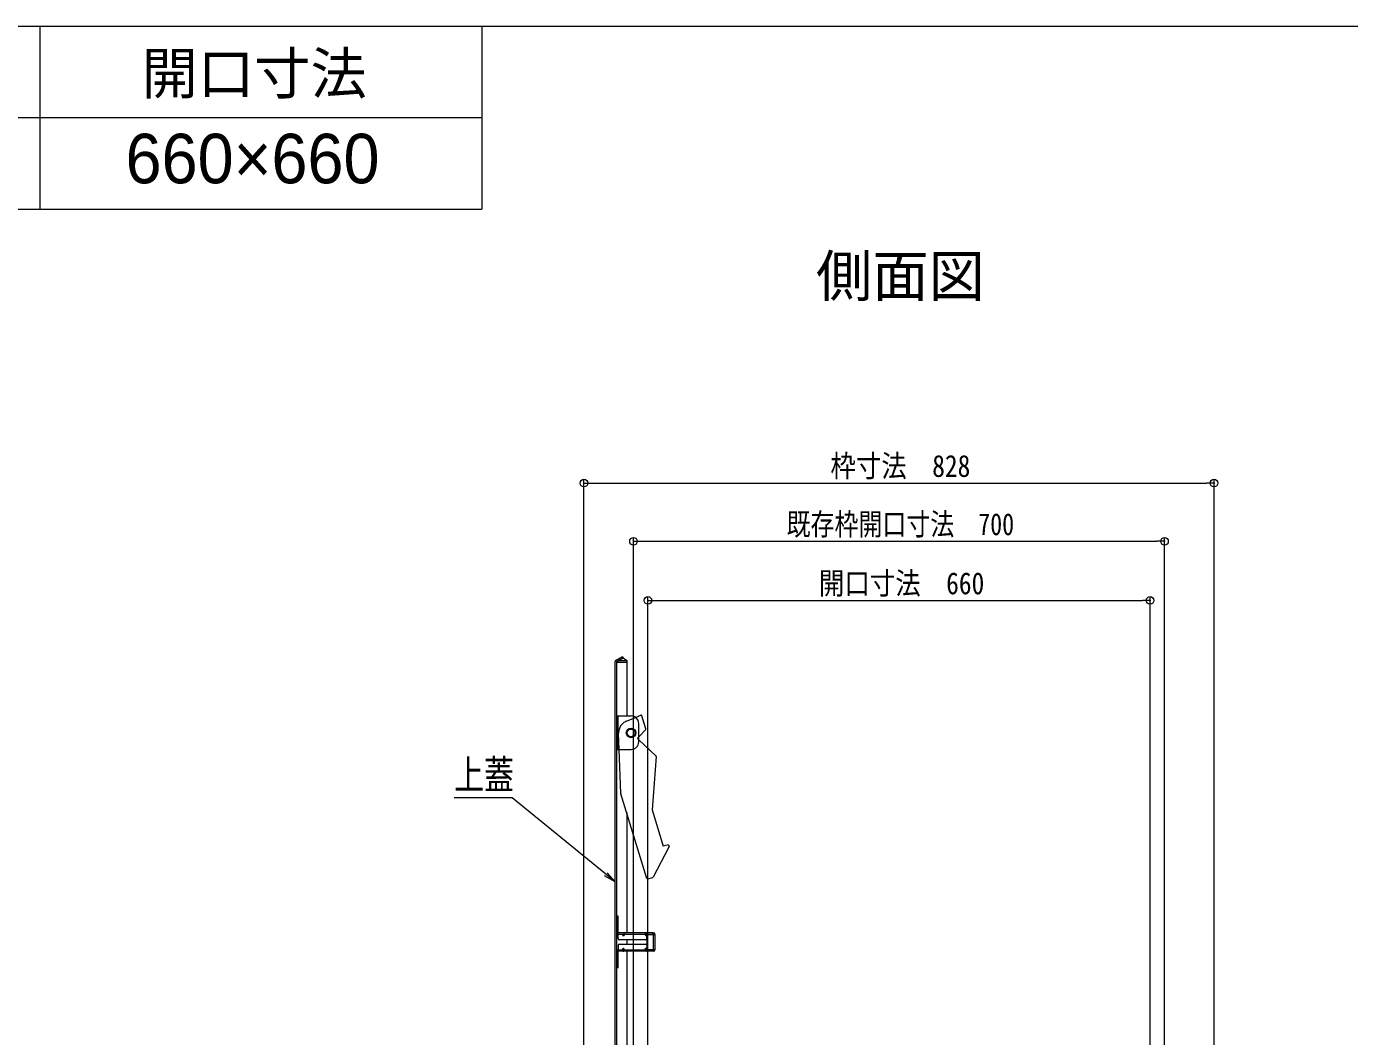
# Model space of a CAD drawing. Units: millimetres, scale not verified. Extents: x -2001 to 1999, y -1385 to 1385.
# Drawn here: x -622 to 247, y 721 to 1385 of the extents above; entities that cross this region are included whole.
import ezdxf
from ezdxf.enums import TextEntityAlignment as Align

# ---------------------------------------------------------------- set-up
doc = ezdxf.new("R2010")
doc.units = ezdxf.units.MM
doc.header["$LTSCALE"] = 10
doc.header["$PDMODE"] = 32
doc.header["$PDSIZE"] = 5
doc.linetypes.add('DASHED2', pattern=[3, 2, -1])
for name, color, linetype, lineweight in [('0-0_zumenwaku', 6, 'Continuous', 9), ('0-1_moji', 2, 'Continuous', 9), ('0-4_YEL_SSD', 2, 'DASHED2', 9), ('0-8_GRE_M', 3, 'Continuous', 9), ('0-9_YEL_M', 2, 'Continuous', 9), ('0-A_MAZ_M', 6, 'Continuous', 9), ('0-F_0', 7, 'Continuous', 9), ('1-1_MAZ_SSD', 6, 'DASHED2', 9), ('1-4_sunpou', 1, 'Continuous', 9), ('1-5_DEFPOINTS', 7, 'Continuous', 9), ('1-E_BLU_M', 3, 'Continuous', 9), ('2-4_151', 3, 'Continuous', 9), ('2-A_6寸法', 1, 'Continuous', 9)]:
    doc.layers.add(name, color=color, linetype=linetype, lineweight=lineweight)
doc.styles.add('ＭＳ ゴシック', font='')
doc.styles.add('ＭＳ Ｐゴシック', font='')
doc.styles.get('ＭＳ ゴシック').set_extended_font_data('MS Gothic')
doc.styles.get('ＭＳ Ｐゴシック').set_extended_font_data('MS PGothic')

# ---------------------------------------------------------------- blocks, each defined once
blk = doc.blocks.new('_ORIGIN')
at = {"layer": '0-F_0', "color": 1}
blk.add_line((0, 0), (-10, 0), dxfattribs=at)
blk.add_circle((0, 0), 5, dxfattribs=at)
blk = doc.blocks.new('MLeader6')
at = {"layer": '2-A_6寸法'}
for p, q in [((-306.14, 877.93), (-341.33, 877.93)), ((-235.44, 822.73), (-241.65, 827.78))]:
    blk.add_line(p, q, dxfattribs=at)
for points in [[(-241.65, 827.78), (-303.26, 877.93), (-306.14, 877.93)], [(-240.81, 828.81), (-235.44, 822.73), (-242.49, 826.75)]]:
    blk.add_lwpolyline(points, dxfattribs=at)
at = {"layer": '2-A_6寸法', "color": 2, "style": 'ＭＳ ゴシック', "width": 0.75}
blk.add_text('上蓋', height=19.21, dxfattribs=at).set_placement((-341.33, 877.86), align=Align.BOTTOM_LEFT)

msp = doc.modelspace()

# ---------------------------------------------------------------- linework, layer by layer
at = {"layer": '0-0_zumenwaku'}
for p, q in [((-613.66, 1385.01), (-613.66, 1265.01)), ((-323.11, 1385.01), (-323.11, 1265.01)), ((-323.11, 1325.01), (-2000.66, 1325.01)), ((-2000.66, 1265.01), (-323.11, 1265.01))]:
    msp.add_line(p, q, dxfattribs=at)
msp.add_lwpolyline([(-2000.66, -1384.99), (1999.34, -1384.99), (1999.34, 1385.01), (-2000.66, 1385.01)], close=True, dxfattribs=at)
at = {"layer": '0-4_YEL_SSD', "color": 3}
for p, q in [((-233.44, 788.45), (-214.69, 788.45)), ((-230.24, 788.45), (-230.67, 787.84)), ((-230.67, 787.84), (-230.02, 787.38)), ((-229.59, 787.99), (-230.02, 787.38)), ((-215.8, 787.99), (-215.37, 787.38)), ((-214.71, 787.84), (-215.37, 787.38)), ((-215.14, 788.45), (-214.71, 787.84)), ((-210.24, 778.3), (-210.24, 788.2)), ((-233.44, 778.05), (-214.69, 778.05)), ((-230.67, 778.66), (-230.02, 779.12)), ((-230.24, 778.05), (-230.67, 778.66)), ((-229.59, 778.51), (-230.02, 779.12)), ((-215.8, 778.51), (-215.37, 779.12)), ((-214.71, 778.66), (-215.37, 779.12)), ((-215.14, 778.05), (-214.71, 778.66))]:
    msp.add_line(p, q, dxfattribs=at)
for centre, start, end in [((-230.24, 788.45), 325.00012, 90), ((-215.14, 788.45), 90.00006, 214.99982), ((-230.24, 778.05), 270, 34.99982), ((-215.14, 778.05), 145.00024, 270)]:
    msp.add_arc(centre, 0.8, start, end, dxfattribs=at)
at = {"layer": '0-8_GRE_M'}
for p, q in [((-235.44, 599.69), (-235.44, 967.66)), ((-234.94, 968.52), (-230.69, 970.98)), ((-234.44, 967.66), (-230.19, 970.11)), ((-234.44, 967.24), (-227.94, 967.24)), ((-233.44, 968.24), (-227.94, 968.24)), ((-227.94, 968.24), (-227.94, 967.24)), ((-227.94, 967.24), (-227.94, 931.79)), ((-227.94, 868.33), (-227.94, 789.25)), ((-227.94, 777.25), (-227.94, 698.64))]:
    msp.add_line(p, q, dxfattribs=at)
for points in [[(-227.94, 599.19), (-234.44, 599.19), (-234.44, 967.66)], [(-230.69, 970.98), (-230.19, 970.11), (-227.94, 968.24)]]:
    msp.add_lwpolyline(points, dxfattribs=at)
msp.add_arc((-234.44, 967.66), 1, 120, 180, dxfattribs=at)
at = {"layer": '0-9_YEL_M', "color": 3}
for p, q in [((-233.64, 800.25), (-234.44, 800.25)), ((-234.44, 789.25), (-234.44, 800.25)), ((-233.64, 789.25), (-233.64, 800.25)), ((-210.24, 789.25), (-233.64, 789.25)), ((-233.64, 788.45), (-233.44, 788.45)), ((-233.44, 785.5), (-233.44, 789.25)), ((-215.44, 784.75), (-232.69, 784.75)), ((-227.69, 781.75), (-227.69, 784.75)), ((-214.69, 785.5), (-214.69, 789.25)), ((-214.69, 788.45), (-210.24, 788.45)), ((-214.44, 788.45), (-214.44, 789.25)), ((-214.29, 787), (-214.44, 787)), ((-214.44, 779.5), (-214.44, 787)), ((-214.29, 787.7), (-214.29, 787)), ((-213.79, 788.2), (-209.44, 788.2)), ((-210.44, 788.45), (-210.44, 789.25)), ((-210.24, 788.2), (-210.24, 788.45)), ((-209.44, 788.45), (-209.44, 778.05)), ((-234.44, 777.25), (-234.44, 766.25)), ((-233.64, 778.05), (-233.44, 778.05)), ((-233.64, 766.25), (-233.64, 777.25)), ((-210.24, 777.25), (-233.64, 777.25)), ((-233.44, 781), (-233.44, 777.25)), ((-232.69, 781.75), (-215.44, 781.75)), ((-214.69, 781), (-214.69, 777.25)), ((-214.69, 778.05), (-210.24, 778.05)), ((-214.29, 779.5), (-214.44, 779.5)), ((-214.44, 778.05), (-214.44, 777.25)), ((-214.29, 779.5), (-214.29, 778.8)), ((-213.79, 778.3), (-209.44, 778.3)), ((-210.44, 777.25), (-210.44, 778.05)), ((-210.24, 778.05), (-210.24, 778.3)), ((-233.64, 766.25), (-234.44, 766.25))]:
    msp.add_line(p, q, dxfattribs=at)
for centre, radius, start, end in [((-233.64, 789.25), 0.8, 180.00003, 270), ((-232.69, 785.5), 0.75, 180.00003, 270), ((-215.44, 785.5), 0.75, 270, 0), ((-213.79, 787.7), 0.5, 90.00006, 180), ((-210.24, 788.45), 0.8, 0, 90), ((-233.64, 777.25), 0.8, 90.00006, 180), ((-232.69, 781), 0.75, 90.00006, 180), ((-215.44, 781), 0.75, 0, 90), ((-213.79, 778.8), 0.5, 180.00003, 270), ((-210.24, 778.05), 0.8, 270, 0)]:
    msp.add_arc(centre, radius, start, end, dxfattribs=at)
at = {"layer": '0-A_MAZ_M', "color": 3}
for p, q in [((-222.11, 930.84), (-218.62, 932.25)), ((-215.34, 923.43), (-217.96, 931.94)), ((-215.45, 922.94), (-220.04, 918)), ((-208.68, 905.63), (-220.04, 916.18)), ((-231.76, 880.79), (-232.83, 909.78)), ((-208.52, 905.22), (-211.21, 870.07)), ((-214.62, 825.08), (-231.74, 880.66)), ((-211.21, 870.07), (-203.86, 846.18)), ((-200.17, 845.59), (-210.56, 825.96)), ((-200.51, 847.21), (-203.86, 846.18)), ((-200.51, 847.21), (-200.13, 845.97)), ((-214, 824.74), (-210.85, 825.71))]:
    msp.add_line(p, q, dxfattribs=at)
for centre, start, end in [((-218.44, 931.79), 17.11373, 112.11372), ((-215.82, 923.29), 317.11373, 17.11373), ((-209.02, 905.26), 355.62084, 47.11373), ((-231.26, 880.81), 182.11373, 197.11373), ((-200.61, 845.83), 332.11373, 17.11373), ((-211, 826.19), 287.11373, 332.11373), ((-214.15, 825.22), 197.11373, 287.11373)]:
    msp.add_arc(centre, 0.5, start, end, dxfattribs=at)
at = {"layer": '1-1_MAZ_SSD', "color": 3}
for p, q in [((-228.09, 928.41), (-222.11, 930.84)), ((-232.83, 909.79), (-233.22, 920.45)), ((-220.04, 918), (-220.61, 917.39)), ((-220.04, 916.18), (-220.58, 916.68))]:
    msp.add_line(p, q, dxfattribs=at)
for centre, radius, start, end in [((-224.98, 920.77), 8.25, 112.11373, 182.2201), ((-220.24, 917.05), 0.5, 137.11373, 227.11373)]:
    msp.add_arc(centre, radius, start, end, dxfattribs=at)
at = {"layer": '1-4_sunpou'}
for p, q in [((-255.99, 605.32), (-255.99, 1087.39)), ((158.01, 604.86), (158.01, 1087.39)), ((-250.99, 1084.89), (153.01, 1084.89)), ((-223.47, 602.79), (-223.47, 1049.1)), ((-218.47, 1046.6), (120.49, 1046.6)), ((125.49, 602.79), (125.49, 1049.1)), ((-213.99, 615.05), (-213.99, 1010.23)), ((116.01, 615.18), (116.01, 1010.23)), ((-208.99, 1007.73), (111.01, 1007.73))]:
    msp.add_line(p, q, dxfattribs=at)
at = {"layer": '1-5_DEFPOINTS'}
for p in [(158.01, 1084.89), (125.49, 1046.6), (116.01, 1007.73)]:
    msp.add_point(p, dxfattribs=at)
at = {"layer": '1-E_BLU_M'}
for p, q in [((-234.34, 931.79), (-234.34, 909.79)), ((-234.34, 931.79), (-225.04, 931.79)), ((-233.59, 909.79), (-233.59, 931.79)), ((-234.34, 909.79), (-225.04, 909.79))]:
    msp.add_line(p, q, dxfattribs=at)
msp.add_lwpolyline([(-226.54, 918.08), (-228.04, 920.68), (-226.54, 923.28), (-223.54, 923.28), (-222.04, 920.68), (-223.54, 918.08)], close=True, dxfattribs=at)
for radius in [3.15, 2.55]:
    msp.add_circle((-225.04, 920.68), radius, dxfattribs=at)
for centre, start, end in [((-225.04, 926.79), 0, 90), ((-225.04, 914.79), 270, 0)]:
    msp.add_arc(centre, 5, start, end, dxfattribs=at)
at = {"layer": '2-4_151'}
msp.add_line((-220.04, 914.79), (-220.04, 926.79), dxfattribs=at)

# ---------------------------------------------------------------- block references
at = {"layer": '1-4_sunpou', "xscale": 0.5, "yscale": 0.5, "rotation": 180}
for p in [(-255.99, 1084.89), (-223.47, 1046.6), (-213.99, 1007.73)]:
    msp.add_blockref('_ORIGIN', p, dxfattribs=at)
at = {"layer": '1-4_sunpou', "xscale": 0.5, "yscale": 0.5}
for p in [(158.01, 1084.89), (125.49, 1046.6), (116.01, 1007.73)]:
    msp.add_blockref('_ORIGIN', p, dxfattribs=at)
at = {"layer": '2-A_6寸法'}
msp.add_blockref('MLeader6', (0, 0), dxfattribs=at)

# ---------------------------------------------------------------- texts
at = {"layer": '0-1_moji', "style": 'ＭＳ Ｐゴシック'}
for s, height, p in [('開口寸法', 27.13, (-546.72, 1332.47)), ('660×660', 32.54, (-557.25, 1272.16)), ('側面図', 27.13, (-103.54, 1199.32))]:
    msp.add_text(s, height=height, dxfattribs=at).set_placement(p, align=Align.BOTTOM_LEFT)
at = {"layer": '1-4_sunpou', "color": 2, "style": 'ＭＳ ゴシック'}
for s, width, p in [('枠寸法\u3000828', 0.85, (-94.08, 1084.61)), ('既存枠開口寸法\u3000700', 0.8, (-122.88, 1046.32)), ('開口寸法\u3000660', 0.85, (-101.64, 1007.46))]:
    msp.add_text(s, height=14.43, dxfattribs=dict(at, width=width)).set_placement(p, align=Align.BOTTOM_LEFT)

doc.saveas('drawing.dxf')
